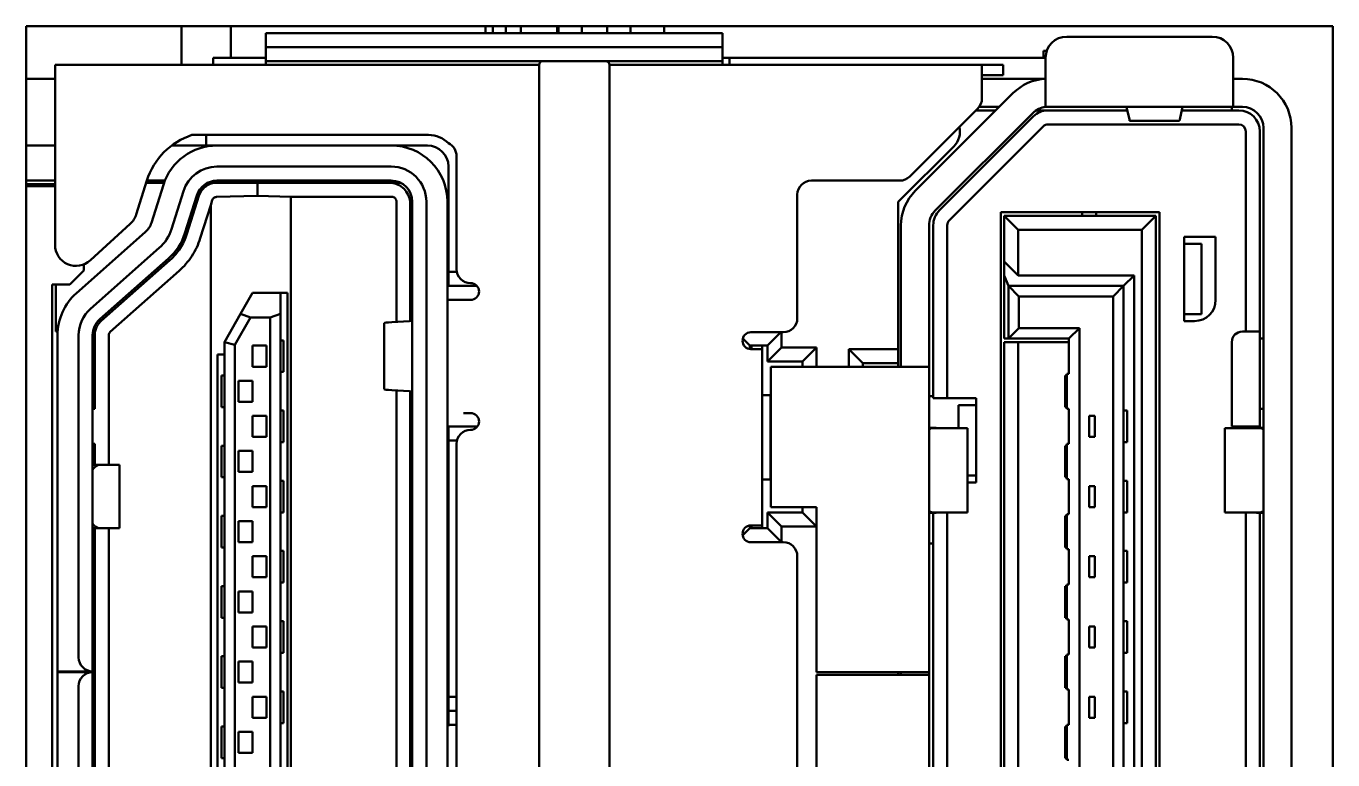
# Model space of a CAD drawing. Header units: millimetres. Extents: x 0 to 1863, y -9 to 1040.
# Drawn here: x 527.78 to 546.38, y 631.37 to 641.82 of the extents above; entities that cross this region are included whole.
import ezdxf

# ---------------------------------------------------------------- set-up
doc = ezdxf.new("R2010")
doc.units = ezdxf.units.MM
doc.header["$LTSCALE"] = 3.5
doc.layers.add('외형선(ISO)', color=7, linetype='Continuous', lineweight=50)

msp = doc.modelspace()

# ---------------------------------------------------------------- linework, layer by layer
at = {"layer": '외형선(ISO)'}
for p, q in [((527.7781, 641.8218), (546.3781, 641.8218)), ((527.7781, 623.2218), (527.7781, 641.8218)), ((529.9898, 641.2715), (529.9898, 641.8218)), ((530.6898, 641.8218), (530.6898, 641.3715)), ((531.1898, 641.7215), (531.1898, 641.5215)), ((531.1898, 641.7215), (537.6898, 641.7215)), ((534.3189, 641.7215), (534.3189, 641.8218)), ((534.4189, 641.7215), (534.4189, 641.8218)), ((534.6076, 641.7215), (534.6076, 641.8218)), ((534.8189, 641.7215), (534.8189, 641.8218)), ((535.3389, 641.7215), (535.3389, 641.8218)), ((535.3566, 641.7215), (535.3566, 641.8218)), ((535.6901, 641.7215), (535.6901, 641.8218)), ((536.0489, 641.8218), (536.0489, 641.7215)), ((536.3789, 641.8218), (536.3789, 641.7215)), ((536.8589, 641.8218), (536.8589, 641.7215)), ((537.6898, 641.7215), (537.6898, 641.5215)), ((546.3781, 641.8218), (546.3781, 623.2218)), ((531.1898, 641.5215), (531.1898, 641.3215)), ((537.6898, 641.5215), (531.1898, 641.5215)), ((537.6898, 641.3215), (537.6898, 641.5215)), ((544.6598, 641.6715), (542.5898, 641.6715)), ((531.1898, 641.3715), (530.4398, 641.3715)), ((530.4398, 641.3715), (530.4398, 641.2715)), ((537.7898, 641.3715), (537.6898, 641.3715)), ((537.9898, 641.3715), (537.7898, 641.3715)), ((537.7898, 641.2715), (537.7898, 641.3715)), ((542.2898, 641.3715), (537.9898, 641.3715)), ((542.2598, 641.4715), (542.307, 641.4715)), ((542.2598, 641.4715), (542.2598, 641.3715)), ((542.2898, 641.3715), (542.2898, 641.2715)), ((544.9598, 641.3715), (544.9598, 641.2715)), ((528.1898, 641.0215), (528.1898, 641.2715)), ((528.1898, 641.2715), (535.0798, 641.2715)), ((531.1898, 641.3215), (531.1898, 641.2715)), ((535.1298, 641.3215), (531.1898, 641.3215)), ((535.0798, 641.2715), (535.0798, 641.0215)), ((535.1298, 641.3215), (536.0298, 641.3215)), ((537.6898, 641.3215), (536.0298, 641.3215)), ((536.0798, 641.2715), (541.3834, 641.2715)), ((536.0798, 641.0215), (536.0798, 641.2715)), ((537.6898, 641.2715), (537.6898, 641.3215)), ((541.3834, 641.2715), (541.3834, 641.0215)), ((541.5334, 641.2715), (541.3834, 641.2715)), ((541.6834, 641.2715), (541.5334, 641.2715)), ((541.6834, 641.2715), (541.6834, 641.1215)), ((542.2898, 640.6715), (542.2898, 641.2715)), ((544.9598, 641.2715), (544.9598, 640.6715)), ((527.7781, 641.0715), (528.1898, 641.0715)), ((528.1898, 641.0215), (528.1898, 638.7069)), ((535.0798, 624.2215), (535.0798, 641.0215)), ((536.0798, 641.0215), (536.0798, 624.2215)), ((541.3834, 641.1215), (541.5334, 641.1215)), ((542.2898, 641.0715), (541.3834, 641.0715)), ((541.3834, 641.0215), (541.3834, 640.7907)), ((541.5334, 641.1215), (541.6834, 641.1215)), ((545.0898, 641.0715), (544.9598, 641.0715)), ((540.4349, 639.4765), (541.8248, 640.8664)), ((541.3248, 640.6493), (540.3556, 639.68)), ((541.297, 640.6215), (541.5798, 640.6215)), ((541.6298, 640.6715), (541.3439, 640.6715)), ((542.1539, 640.6215), (542.3241, 640.6215)), ((544.9598, 640.6715), (542.2898, 640.6715)), ((542.2898, 640.6707), (542.2898, 640.6715)), ((542.3241, 640.6215), (543.4534, 640.6215)), ((543.4471, 640.65), (543.4815, 640.4929)), ((544.2325, 640.65), (544.1982, 640.4929)), ((544.2263, 640.6215), (545.0398, 640.6215)), ((544.9398, 640.6715), (544.9398, 640.6215)), ((545.0898, 640.6715), (544.9598, 640.6715)), ((542.1076, 640.5836), (540.7177, 639.1936)), ((540.7777, 639.1993), (542.112, 640.5336)), ((542.3241, 640.4215), (545.0398, 640.4215)), ((543.4848, 640.4715), (543.4848, 640.4805)), ((544.1948, 640.4715), (543.4848, 640.4715)), ((544.1948, 640.4805), (544.1948, 640.4715)), ((533.5048, 640.2715), (530.1387, 640.2715)), ((530.3398, 640.2715), (530.3398, 640.1215)), ((540.9191, 639.0579), (542.2534, 640.3922)), ((545.1398, 640.3215), (545.1398, 637.4715)), ((545.3398, 640.3215), (545.3398, 637.4715)), ((545.3898, 624.8715), (545.3898, 640.3715)), ((545.7898, 640.3715), (545.7898, 624.8715)), ((527.7781, 640.1215), (528.1898, 640.1215)), ((529.851, 640.1215), (530.3398, 640.1215)), ((530.3398, 640.1215), (530.4945, 640.1215)), ((532.9748, 640.1215), (530.4945, 640.1215)), ((532.9748, 640.1215), (533.4898, 640.1215)), ((540.982, 640.1093), (540.1898, 639.3172)), ((533.9048, 639.9715), (533.9048, 638.3615)), ((530.4945, 639.8215), (532.9748, 639.8215)), ((533.7898, 638.3215), (533.7898, 639.8215)), ((528.1898, 639.6215), (527.7781, 639.6215)), ((527.7781, 639.5715), (528.1898, 639.5715)), ((527.7781, 639.5415), (528.1898, 639.5415)), ((528.1398, 639.5415), (528.1398, 639.5715)), ((529.4974, 639.6226), (529.3442, 639.1374)), ((529.7414, 639.5915), (529.4875, 639.5915)), ((529.7528, 639.6215), (529.497, 639.6215)), ((529.5609, 639.0211), (529.7315, 639.562)), ((529.5998, 639.6215), (529.5998, 639.5915)), ((530.0176, 639.4718), (529.8471, 638.9309)), ((530.4945, 639.5915), (530.3637, 639.5915)), ((530.3998, 639.5915), (530.3998, 639.6061)), ((530.4945, 639.6215), (532.9748, 639.6215)), ((531.0714, 639.5915), (530.4945, 639.5915)), ((532.9448, 639.5915), (531.0714, 639.5915)), ((531.0714, 639.4039), (531.0714, 639.5915)), ((531.6377, 639.5915), (531.6377, 639.6215)), ((532.0777, 639.6215), (532.0777, 639.5915)), ((533.1056, 639.5915), (532.9448, 639.5915)), ((538.9548, 639.6215), (540.2141, 639.6215)), ((530.0378, 638.8708), (530.2083, 639.4117)), ((530.0664, 638.8618), (530.237, 639.4027)), ((530.4048, 639.2702), (530.4266, 639.3412)), ((530.4891, 639.3886), (531.0714, 639.4039)), ((531.0714, 639.4039), (531.5448, 639.3915)), ((531.5448, 639.3915), (531.5448, 625.8515)), ((532.9801, 639.3915), (531.5448, 639.3915)), ((533.0501, 637.6103), (533.0501, 639.3214)), ((533.2448, 639.2915), (533.2448, 637.6222)), ((533.2748, 639.3215), (533.2748, 625.9215)), ((533.4748, 639.3215), (533.4748, 625.9215)), ((533.7748, 625.9215), (533.7748, 639.3215)), ((538.7548, 637.6615), (538.7548, 639.4215)), ((540.1898, 639.3172), (540.1898, 637.2215)), ((530.2566, 638.8001), (530.4048, 639.2702)), ((530.4048, 625.9727), (530.4048, 639.2702)), ((541.6498, 626.0715), (541.6498, 639.1715)), ((541.6498, 639.1715), (543.9098, 639.1715)), ((543.8598, 639.1215), (541.6998, 639.1215)), ((541.8998, 638.9215), (541.6998, 639.1215)), ((541.6998, 639.1215), (541.6998, 638.4715)), ((542.8098, 639.1215), (542.8098, 639.1715)), ((543.0098, 639.1715), (543.0098, 639.1215)), ((543.6598, 638.9215), (543.8598, 639.1215)), ((543.8598, 639.1215), (543.8598, 626.1215)), ((543.9098, 639.1715), (543.9098, 626.0715)), ((529.2608, 639.0066), (528.6929, 638.4861)), ((540.2298, 638.9815), (540.2298, 636.9715)), ((540.6298, 638.9815), (540.6298, 636.9715)), ((540.6898, 636.5215), (540.6898, 638.9872)), ((540.8898, 636.5215), (540.8898, 638.9872)), ((541.8998, 638.9215), (543.6598, 638.9215)), ((541.8998, 638.2715), (541.8998, 638.9215)), ((543.6598, 626.1215), (543.6598, 638.9215)), ((528.4947, 638.0206), (529.4736, 638.8867)), ((544.2598, 638.8215), (544.7098, 638.8215)), ((544.2598, 638.8215), (544.2598, 637.6215)), ((544.7098, 637.9215), (544.7098, 638.8215)), ((529.6724, 638.662), (528.6935, 637.7959)), ((544.5098, 638.7215), (544.2598, 638.7215)), ((544.5098, 638.7215), (544.5098, 637.7215)), ((528.5998, 638.3415), (528.5998, 638.4278)), ((528.826, 637.6462), (529.8049, 638.5122)), ((529.8248, 638.4897), (528.8459, 637.6237)), ((533.2748, 638.4515), (533.2448, 638.4515)), ((541.8998, 638.2715), (541.6998, 638.4715)), ((541.6998, 638.4715), (541.6998, 638.2715)), ((528.5998, 638.3415), (528.3998, 638.1415)), ((528.9764, 637.4701), (529.9553, 638.3361)), ((533.7898, 638.3215), (533.9089, 638.3215)), ((533.7898, 638.3215), (533.7898, 638.1215)), ((541.6998, 638.2715), (541.7598, 638.1215)), ((541.6998, 637.3715), (541.6998, 638.2715)), ((543.5498, 638.2715), (541.8998, 638.2715)), ((543.3998, 638.1215), (543.5498, 638.2715)), ((543.5498, 626.1215), (543.5498, 638.2715)), ((528.1498, 638.1415), (528.1498, 627.1015)), ((528.1498, 638.1415), (528.3998, 638.1415)), ((528.1998, 637.6715), (528.1998, 638.1415)), ((530.9998, 638.0215), (530.8298, 637.724)), ((530.9998, 638.0215), (531.3998, 638.0215)), ((531.4998, 638.0215), (531.3998, 638.0215)), ((531.3998, 637.724), (531.3998, 638.0215)), ((531.4998, 638.0215), (531.4998, 627.2215)), ((533.7898, 638.1215), (534.1943, 638.1215)), ((541.7598, 637.3715), (541.7598, 638.1215)), ((543.3998, 638.1215), (541.7598, 638.1215)), ((541.7598, 638.1215), (541.9098, 637.9715)), ((543.2498, 637.9715), (543.3998, 638.1215)), ((543.3998, 626.1215), (543.3998, 638.1215)), ((534.0048, 637.9215), (533.7748, 637.9215)), ((534.0048, 637.9215), (534.1048, 637.9215)), ((541.9098, 637.9715), (543.2498, 637.9715)), ((541.9098, 637.5215), (541.9098, 637.9715)), ((543.2498, 626.2715), (543.2498, 637.9715)), ((528.1998, 637.4715), (528.1998, 637.6715)), ((530.5998, 637.3215), (530.8298, 637.724)), ((530.7498, 637.2816), (530.9726, 637.6715)), ((530.9726, 637.6715), (530.8298, 637.724)), ((530.9726, 637.6715), (531.2498, 637.6715)), ((531.3998, 637.724), (531.2498, 637.6715)), ((531.2498, 637.6715), (531.2498, 627.5715)), ((531.3998, 637.724), (531.3998, 627.519)), ((533.2346, 637.6215), (532.982, 637.6062)), ((544.2598, 637.7215), (544.5098, 637.7215)), ((544.4098, 637.6215), (544.2598, 637.6215)), ((528.2264, 637.4715), (528.1998, 637.4715)), ((528.7548, 637.4715), (528.729, 637.4715)), ((528.7548, 637.4215), (528.7548, 637.4715)), ((532.8748, 637.5923), (532.8748, 636.6507)), ((538.0948, 637.4615), (538.5548, 637.4615)), ((538.3298, 637.2715), (538.5198, 637.4615)), ((538.5298, 637.4615), (538.5298, 637.2465)), ((541.7598, 637.3715), (541.9098, 637.5215)), ((541.9098, 637.5215), (542.7698, 637.5215)), ((542.6198, 637.3715), (542.7698, 637.5215)), ((542.7698, 637.5215), (542.7698, 626.7215)), ((545.1398, 637.4715), (545.0898, 637.4715)), ((545.1398, 637.4715), (545.3398, 637.4715)), ((545.3398, 637.4715), (545.3398, 636.1215)), ((528.2248, 632.8315), (528.2248, 637.4215)), ((528.5248, 632.8315), (528.5248, 637.4215)), ((528.7248, 632.6315), (528.7248, 637.4215)), ((528.7548, 636.3715), (528.7548, 637.4215)), ((528.9545, 637.4215), (528.9545, 635.5715)), ((530.5998, 627.9215), (530.5998, 637.3215)), ((530.7498, 637.2816), (530.5998, 637.3215)), ((530.7498, 627.9613), (530.7498, 637.2816)), ((530.9998, 636.9715), (530.9998, 637.2715)), ((531.1998, 637.2715), (530.9998, 637.2715)), ((531.1998, 636.9715), (531.1998, 637.2715)), ((531.4398, 637.3465), (531.3998, 637.3465)), ((531.4398, 637.3465), (531.4398, 636.8965)), ((538.0798, 637.2715), (537.9789, 637.3724)), ((538.0798, 637.2715), (538.3298, 637.2715)), ((538.0798, 637.2224), (538.0798, 637.2715)), ((538.1048, 637.2715), (538.1048, 637.2215)), ((538.2548, 637.2215), (538.2548, 637.2715)), ((538.3298, 637.2715), (538.3298, 637.0465)), ((538.3298, 637.0465), (538.5298, 637.2465)), ((538.5298, 637.2465), (539.0298, 637.2465)), ((538.8298, 637.0465), (539.0298, 637.2465)), ((539.0298, 637.2465), (539.0298, 636.9715)), ((541.6998, 637.3715), (541.7598, 637.3715)), ((541.6998, 626.9215), (541.6998, 637.3215)), ((541.8998, 637.3215), (541.6998, 637.3215)), ((542.6198, 637.3715), (541.7598, 637.3715)), ((541.8998, 626.9215), (541.8998, 637.3215)), ((542.6198, 637.3215), (541.8998, 637.3215)), ((542.6198, 637.3715), (542.6198, 636.8715)), ((544.9398, 637.3215), (544.9398, 636.1215)), ((545.3898, 637.3715), (545.3398, 637.3715)), ((530.4998, 637.1465), (530.4998, 628.0965)), ((530.5998, 637.1465), (530.4998, 637.1465)), ((538.0948, 637.2215), (538.1048, 637.2215)), ((538.2548, 637.2215), (538.1048, 637.2215)), ((538.2548, 637.2215), (538.2548, 634.7115)), ((539.4898, 636.9715), (539.4898, 637.2215)), ((539.4898, 637.2215), (540.1898, 637.2215)), ((539.6898, 637.0215), (539.4898, 637.2215)), ((540.1898, 637.0215), (540.1898, 637.2215)), ((528.7248, 636.8715), (528.7548, 636.8715)), ((531.1998, 636.9715), (530.9998, 636.9715)), ((531.3998, 636.8965), (531.4398, 636.8965)), ((538.3298, 637.0465), (538.8298, 637.0465)), ((538.8798, 636.9715), (538.3798, 636.9715)), ((538.3798, 634.9715), (538.3798, 636.9715)), ((538.8298, 637.0465), (538.8298, 636.9715)), ((540.0298, 636.9715), (538.8798, 636.9715)), ((539.6898, 636.9715), (539.6898, 637.0215)), ((539.6898, 637.0215), (540.1898, 637.0215)), ((540.6298, 636.9715), (540.0298, 636.9715)), ((540.1898, 637.0215), (540.1898, 636.9715)), ((540.6298, 636.9715), (540.6298, 632.6215)), ((542.6198, 636.8715), (542.5898, 636.8715)), ((542.5898, 636.8715), (542.5898, 636.3715)), ((528.7248, 636.8115), (528.7548, 636.8115)), ((530.5998, 636.8465), (530.5598, 636.8465)), ((530.5598, 636.3965), (530.5598, 636.8465)), ((530.7998, 636.4715), (530.7998, 636.7715)), ((530.7998, 636.7715), (530.9998, 636.7715)), ((530.9998, 636.4715), (530.9998, 636.7715)), ((542.5698, 636.3965), (542.5698, 636.8465)), ((542.5898, 636.8465), (542.5698, 636.8465)), ((533.2346, 636.6214), (532.982, 636.6367)), ((533.0501, 628.6103), (533.0501, 636.6326)), ((533.2448, 636.6208), (533.2448, 628.6222)), ((538.3751, 636.5665), (538.2548, 636.5665)), ((538.3751, 636.5665), (538.3751, 635.3665)), ((540.6298, 636.5515), (540.6898, 636.5515)), ((540.6898, 636.5215), (540.8898, 636.5215)), ((540.8898, 636.5215), (541.2998, 636.5215)), ((541.2998, 635.3215), (541.2998, 636.5215)), ((528.7548, 636.3715), (528.7248, 636.3715)), ((530.5598, 636.3965), (530.5998, 636.3965)), ((530.7998, 636.4715), (530.9998, 636.4715)), ((531.4398, 636.3465), (531.3998, 636.3465)), ((531.4398, 636.3465), (531.4398, 635.8965)), ((534.1048, 636.3115), (534.0048, 636.3115)), ((541.2998, 636.4215), (541.0498, 636.4215)), ((541.0498, 636.4215), (541.0498, 636.0965)), ((542.5698, 636.3965), (542.5898, 636.3965)), ((542.5898, 636.3715), (542.6198, 636.3715)), ((542.6198, 636.3715), (542.6198, 635.8715)), ((543.4498, 636.3465), (543.3998, 636.3465)), ((543.4498, 636.3465), (543.4498, 635.8965)), ((545.3398, 636.3715), (545.3898, 636.3715)), ((530.9998, 635.9715), (530.9998, 636.2715)), ((531.1998, 636.2715), (530.9998, 636.2715)), ((531.1998, 635.9715), (531.1998, 636.2715)), ((533.2748, 636.1215), (533.2448, 636.1215)), ((533.7898, 636.1215), (533.7748, 636.1215)), ((533.7898, 636.1215), (533.7898, 635.9215)), ((534.2023, 636.1215), (533.7898, 636.1215)), ((542.9921, 636.2715), (542.9076, 636.2715)), ((542.9076, 636.2715), (542.9076, 635.9715)), ((542.9921, 635.9715), (542.9921, 636.2715)), ((545.1398, 636.1215), (544.9398, 636.1215)), ((545.1398, 636.1215), (545.1398, 636.0965)), ((545.3398, 636.1215), (545.1398, 636.1215)), ((545.3398, 636.1215), (545.3398, 636.1039)), ((531.1998, 635.9715), (530.9998, 635.9715)), ((540.6298, 636.1064), (540.8336, 636.0965)), ((540.6747, 636.0965), (540.6298, 636.0965)), ((541.1096, 636.0965), (540.6747, 636.0965)), ((541.1798, 636.0965), (541.1096, 636.0965)), ((541.1798, 634.8965), (541.1798, 636.0965)), ((542.9076, 635.9715), (542.9921, 635.9715)), ((544.9101, 636.0965), (544.8398, 636.0965)), ((544.8398, 636.0965), (544.8398, 634.8965)), ((545.345, 636.0965), (544.9101, 636.0965)), ((545.3898, 636.1064), (545.1861, 636.0965)), ((545.3898, 636.0965), (545.345, 636.0965)), ((528.7248, 635.8715), (528.7548, 635.8715)), ((528.7548, 635.5715), (528.7548, 635.8715)), ((530.5598, 635.3965), (530.5598, 635.8465)), ((530.5998, 635.8465), (530.5598, 635.8465)), ((530.7998, 635.4715), (530.7998, 635.7715)), ((530.7998, 635.7715), (530.9998, 635.7715)), ((530.9998, 635.4715), (530.9998, 635.7715)), ((531.3998, 635.8965), (531.4398, 635.8965)), ((533.7898, 632.2715), (533.7898, 635.9215)), ((533.9112, 635.9215), (533.7898, 635.9215)), ((533.9048, 629.3715), (533.9048, 635.8715)), ((542.5898, 635.8465), (542.5698, 635.8465)), ((542.5698, 635.3965), (542.5698, 635.8465)), ((542.6198, 635.8715), (542.5898, 635.8715)), ((542.5898, 635.8715), (542.5898, 635.3715)), ((543.3998, 635.8965), (543.4498, 635.8965)), ((528.8203, 635.5715), (528.7248, 635.5715)), ((529.0311, 635.5715), (528.8203, 635.5715)), ((529.1048, 635.5715), (529.0311, 635.5715)), ((529.1048, 635.5715), (529.1048, 634.6715)), ((530.5598, 635.3965), (530.5998, 635.3965)), ((530.7998, 635.4715), (530.9998, 635.4715)), ((541.1798, 635.4215), (541.2998, 635.4215)), ((542.5698, 635.3965), (542.5898, 635.3965)), ((531.1998, 635.2715), (530.9998, 635.2715)), ((530.9998, 634.9715), (530.9998, 635.2715)), ((531.1998, 634.9715), (531.1998, 635.2715)), ((531.4398, 635.3465), (531.3998, 635.3465)), ((531.4398, 635.3465), (531.4398, 634.8965)), ((538.3751, 635.3665), (538.2548, 635.3665)), ((541.2998, 635.3215), (541.1798, 635.3215)), ((542.5898, 635.3715), (542.6198, 635.3715)), ((542.6198, 635.3715), (542.6198, 634.8715)), ((542.9076, 635.2715), (542.9076, 634.9715)), ((542.9921, 635.2715), (542.9076, 635.2715)), ((542.9921, 634.9715), (542.9921, 635.2715)), ((543.4498, 635.3465), (543.3998, 635.3465)), ((543.4498, 635.3465), (543.4498, 634.8965)), ((530.5598, 634.3965), (530.5598, 634.8465)), ((530.5998, 634.8465), (530.5598, 634.8465)), ((531.1998, 634.9715), (530.9998, 634.9715)), ((531.3998, 634.8965), (531.4398, 634.8965)), ((533.2448, 634.8715), (533.2748, 634.8715)), ((533.7748, 634.8715), (533.7898, 634.8715)), ((538.8298, 634.8965), (538.3298, 634.8965)), ((538.3298, 634.8965), (538.5298, 634.6965)), ((538.3298, 634.8965), (538.3298, 634.6715)), ((538.3798, 634.9715), (538.8798, 634.9715)), ((538.8298, 634.9715), (538.8298, 634.8965)), ((538.8298, 634.8965), (539.0298, 634.6965)), ((538.8798, 634.9715), (539.0298, 634.9715)), ((539.0298, 634.9715), (539.0298, 632.6215)), ((540.6298, 634.8965), (540.6747, 634.8965)), ((540.6298, 634.8866), (540.8336, 634.8965)), ((540.6747, 634.8965), (541.1096, 634.8965)), ((540.6898, 630.3534), (540.6898, 634.8895)), ((540.8898, 630.3465), (540.8898, 634.8965)), ((541.1096, 634.8965), (541.1798, 634.8965)), ((542.5898, 634.8465), (542.5698, 634.8465)), ((542.5698, 634.8465), (542.5698, 634.3965)), ((542.6198, 634.8715), (542.5898, 634.8715)), ((542.5898, 634.8715), (542.5898, 634.3715)), ((542.9076, 634.9715), (542.9921, 634.9715)), ((543.3998, 634.8965), (543.4498, 634.8965)), ((544.8398, 634.8965), (544.9101, 634.8965)), ((544.9101, 634.8965), (545.345, 634.8965)), ((545.1398, 634.8965), (545.1398, 630.3465)), ((545.3898, 634.8866), (545.1861, 634.8965)), ((545.3398, 634.889), (545.3398, 630.3539)), ((545.345, 634.8965), (545.3898, 634.8965)), ((528.7248, 634.6715), (528.8203, 634.6715)), ((528.7548, 630.5715), (528.7548, 634.6715)), ((528.8203, 634.6715), (529.0311, 634.6715)), ((528.9545, 634.6715), (528.9545, 630.5715)), ((529.0311, 634.6715), (529.1048, 634.6715)), ((530.7998, 634.4715), (530.7998, 634.7715)), ((530.7998, 634.7715), (530.9998, 634.7715)), ((530.9998, 634.4715), (530.9998, 634.7715)), ((538.0798, 634.6715), (537.977, 634.5687)), ((538.0798, 634.6715), (538.0798, 634.7105)), ((538.3298, 634.6715), (538.0798, 634.6715)), ((538.1048, 634.7115), (538.0948, 634.7115)), ((538.1048, 634.7115), (538.1048, 634.6715)), ((538.1048, 634.7115), (538.2548, 634.7115)), ((538.2548, 634.6715), (538.2548, 634.7115)), ((538.3298, 634.6715), (538.5298, 634.4715)), ((539.0298, 634.6965), (538.5298, 634.6965)), ((538.5298, 634.6965), (538.5298, 634.4715)), ((530.7998, 634.4715), (530.9998, 634.4715)), ((533.2448, 634.5715), (533.2748, 634.5715)), ((533.7748, 634.5715), (533.7898, 634.5715)), ((538.5548, 634.4715), (538.0948, 634.4715)), ((540.6298, 634.4515), (540.6898, 634.4515)), ((528.7248, 634.2715), (528.7548, 634.2715)), ((530.5598, 634.3965), (530.5998, 634.3965)), ((530.9998, 633.9715), (530.9998, 634.2715)), ((531.1998, 634.2715), (530.9998, 634.2715)), ((531.1998, 633.9715), (531.1998, 634.2715)), ((531.4398, 634.3465), (531.3998, 634.3465)), ((531.4398, 634.3465), (531.4398, 633.8965)), ((538.7548, 630.9715), (538.7548, 634.2715)), ((542.5698, 634.3965), (542.5898, 634.3965)), ((542.5898, 634.3715), (542.6198, 634.3715)), ((542.6198, 634.3715), (542.6198, 633.8715)), ((542.9076, 634.2715), (542.9076, 633.9715)), ((542.9921, 634.2715), (542.9076, 634.2715)), ((542.9921, 633.9715), (542.9921, 634.2715)), ((543.4498, 634.3465), (543.3998, 634.3465)), ((543.4498, 634.3465), (543.4498, 633.8965)), ((528.7248, 634.2115), (528.7548, 634.2115)), ((531.1998, 633.9715), (530.9998, 633.9715)), ((531.3998, 633.8965), (531.4398, 633.8965)), ((542.9076, 633.9715), (542.9921, 633.9715)), ((543.3998, 633.8965), (543.4498, 633.8965)), ((530.5598, 633.3965), (530.5598, 633.8465)), ((530.5998, 633.8465), (530.5598, 633.8465)), ((530.7998, 633.4715), (530.7998, 633.7715)), ((530.7998, 633.7715), (530.9998, 633.7715)), ((530.9998, 633.4715), (530.9998, 633.7715)), ((542.5898, 633.8465), (542.5698, 633.8465)), ((542.5698, 633.8465), (542.5698, 633.3965)), ((542.6198, 633.8715), (542.5898, 633.8715)), ((542.5898, 633.8715), (542.5898, 633.3715)), ((530.5598, 633.3965), (530.5998, 633.3965)), ((530.7998, 633.4715), (530.9998, 633.4715)), ((531.4398, 633.3465), (531.3998, 633.3465)), ((531.4398, 633.3465), (531.4398, 632.8965)), ((542.5698, 633.3965), (542.5898, 633.3965)), ((542.5898, 633.3715), (542.6198, 633.3715)), ((542.6198, 633.3715), (542.6198, 632.8715)), ((543.4498, 633.3465), (543.3998, 633.3465)), ((543.4498, 633.3465), (543.4498, 632.8965)), ((530.9998, 632.9715), (530.9998, 633.2715)), ((531.1998, 633.2715), (530.9998, 633.2715)), ((531.1998, 632.9715), (531.1998, 633.2715)), ((542.9076, 633.2715), (542.9076, 632.9715)), ((542.9921, 633.2715), (542.9076, 633.2715)), ((542.9921, 632.9715), (542.9921, 633.2715)), ((531.1998, 632.9715), (530.9998, 632.9715)), ((542.9076, 632.9715), (542.9921, 632.9715)), ((528.2248, 632.6315), (528.2248, 632.8315)), ((530.5598, 632.3965), (530.5598, 632.8465)), ((530.5998, 632.8465), (530.5598, 632.8465)), ((531.3998, 632.8965), (531.4398, 632.8965)), ((542.5898, 632.8465), (542.5698, 632.8465)), ((542.5698, 632.3965), (542.5698, 632.8465)), ((542.6198, 632.8715), (542.5898, 632.8715)), ((542.5898, 632.8715), (542.5898, 632.3715)), ((543.3998, 632.8965), (543.4498, 632.8965)), ((528.7248, 632.6315), (528.2248, 632.6315)), ((528.2248, 632.6315), (528.2248, 632.6215)), ((528.2248, 632.6215), (528.7248, 632.6215)), ((528.2248, 632.4215), (528.2248, 632.6215)), ((528.7248, 632.6215), (528.7248, 632.6315)), ((528.7248, 627.8215), (528.7248, 632.6215)), ((530.7998, 632.4715), (530.7998, 632.7715)), ((530.7998, 632.7715), (530.9998, 632.7715)), ((530.9998, 632.4715), (530.9998, 632.7715)), ((540.0298, 632.6215), (539.0298, 632.6215)), ((540.0298, 632.6215), (540.6298, 632.6215)), ((540.1898, 632.6215), (540.1898, 632.5815)), ((540.2298, 632.6215), (540.2298, 632.5815)), ((540.6298, 632.5815), (540.6298, 632.6215)), ((528.2248, 627.8215), (528.2248, 632.4215)), ((528.5248, 627.8215), (528.5248, 632.4215)), ((530.7998, 632.4715), (530.9998, 632.4715)), ((540.0298, 632.5815), (539.0298, 632.5815)), ((539.0298, 632.5815), (539.0298, 630.2715)), ((540.6298, 632.5815), (540.0298, 632.5815)), ((540.6298, 632.5815), (540.6298, 628.2715)), ((528.7548, 632.3315), (528.7248, 632.3315)), ((528.7548, 632.2715), (528.7248, 632.2715)), ((530.5598, 632.3965), (530.5998, 632.3965)), ((531.1998, 632.2715), (530.9998, 632.2715)), ((530.9998, 631.9715), (530.9998, 632.2715)), ((531.1998, 631.9715), (531.1998, 632.2715)), ((531.4398, 632.3465), (531.3998, 632.3465)), ((531.4398, 632.3465), (531.4398, 631.8965)), ((533.7898, 632.2715), (533.7898, 632.0715)), ((533.7898, 632.2715), (533.9048, 632.2715)), ((542.5698, 632.3965), (542.5898, 632.3965)), ((542.5898, 632.3715), (542.6198, 632.3715)), ((542.6198, 632.3715), (542.6198, 631.8715)), ((542.9076, 632.2715), (542.9076, 631.9715)), ((542.9921, 632.2715), (542.9076, 632.2715)), ((542.9921, 631.9715), (542.9921, 632.2715)), ((543.4498, 632.3465), (543.3998, 632.3465)), ((543.4498, 632.3465), (543.4498, 631.8965)), ((533.7898, 632.0715), (533.7898, 631.8715)), ((533.7898, 632.0715), (533.9048, 632.0715)), ((530.5598, 631.3965), (530.5598, 631.8465)), ((530.5998, 631.8465), (530.5598, 631.8465)), ((531.1998, 631.9715), (530.9998, 631.9715)), ((531.3998, 631.8965), (531.4398, 631.8965)), ((533.7898, 631.8715), (533.7898, 631.8654)), ((533.8748, 631.8715), (533.7898, 631.8715)), ((533.8748, 631.8715), (533.9048, 631.8715)), ((542.5898, 631.8465), (542.5698, 631.8465)), ((542.5698, 631.3965), (542.5698, 631.8465)), ((542.6198, 631.8715), (542.5898, 631.8715)), ((542.5898, 631.8715), (542.5898, 631.3715)), ((542.9076, 631.9715), (542.9921, 631.9715)), ((543.3998, 631.8965), (543.4498, 631.8965)), ((530.7998, 631.4715), (530.7998, 631.7715)), ((530.7998, 631.7715), (530.9998, 631.7715)), ((530.9998, 631.4715), (530.9998, 631.7715)), ((528.7248, 631.6115), (528.7548, 631.6115)), ((530.7998, 631.4715), (530.9998, 631.4715)), ((530.5598, 631.3965), (530.5998, 631.3965)), ((542.5698, 631.3965), (542.5898, 631.3965)), ((542.5898, 631.3715), (542.6198, 631.3715))]:
    msp.add_line(p, q, dxfattribs=at)
for centre, radius, start, end in [((542.5898, 641.3715), 0.3, 90, 180), ((544.6598, 641.3715), 0.3, 0, 90), ((535.1298, 641.2715), 0.05, 90, 180), ((536.0298, 641.2715), 0.05, 0, 90), ((542.3198, 640.3715), 0.7, 92.45215, 135), ((545.0898, 640.3715), 0.7, 0, 90), ((541.1834, 640.7907), 0.2, 315, 0), ((542.3198, 640.3715), 0.3, 95.70267, 135), ((542.3241, 640.3215), 0.3, 90, 135), ((545.0398, 640.3215), 0.3, 0, 90), ((545.0898, 640.3715), 0.3, 0, 90), ((542.3241, 640.3215), 0.1, 90, 135), ((545.0398, 640.3215), 0.1, 0, 90), ((530.451, 639.3215), 1, 108.19487, 162.47443), ((533.5048, 639.8715), 0.4, 44.69948, 90), ((540.7698, 640.3215), 0.3, 315, 12.62817), ((530.4945, 639.3215), 0.8, 90, 162.5), ((532.9748, 639.3215), 0.8, 0, 90), ((533.4898, 639.8215), 0.3, 0, 90), ((533.7048, 639.9715), 0.2, 0, 65.06361), ((530.4945, 639.3215), 0.5, 90, 162.5), ((532.9748, 639.3215), 0.5, 0, 90), ((540.2141, 639.8215), 0.2, 270, 315), ((530.4945, 639.3215), 0.3, 90, 162.5), ((532.9448, 639.2915), 0.3, 84.25373, 89.99893), ((532.9748, 639.3215), 0.3, 0, 90), ((538.9548, 639.4215), 0.2, 90, 180), ((540.9298, 638.9815), 0.7, 135, 180), ((532.9448, 639.2915), 0.3, 0.00001, 5.72272), ((529.0581, 639.2278), 0.3, 312.51045, 342.47443), ((540.9298, 638.9815), 0.3, 135, 180), ((540.9898, 638.9872), 0.3, 135, 180), ((529.2748, 639.1114), 0.3, 311.5, 342.5), ((529.2748, 639.1114), 0.6, 311.5, 342.5), ((540.9898, 638.9872), 0.1, 135, 180), ((529.2748, 639.1114), 0.8, 311.5, 342.5), ((528.4898, 638.7069), 0.3, 180, 312.61014), ((534.1048, 638.3615), 0.2, 180, 270), ((529.0248, 637.4215), 0.8, 131.5, 180), ((534.1048, 638.0415), 0.12, 270, 90), ((529.0248, 637.4215), 0.5, 131.5, 180), ((544.4098, 637.9215), 0.3, 270, 0), ((529.0248, 637.4215), 0.3, 131.5, 180), ((538.5548, 637.6615), 0.2, 270, 0), ((538.0948, 637.3415), 0.12, 90, 270), ((545.0898, 637.3215), 0.15, 90, 180), ((534.1048, 636.1915), 0.12, 270, 90), ((534.1048, 635.8715), 0.2, 90, 180), ((538.0948, 634.5915), 0.12, 90, 270), ((538.5548, 634.2715), 0.2, 0, 90), ((528.8798, 633.7515), 0.3, 238.89259, 245.37709), ((528.8798, 632.7915), 0.3, 114.62291, 121.10741), ((528.7248, 632.8315), 0.2, 180.00001, 270.00001), ((528.7248, 632.4215), 0.2, 90.00001, 180.00001), ((533.8748, 631.2715), 0.6, 90, 99.59407)]:
    msp.add_arc(centre, radius, start, end, dxfattribs=at)
for centre, major_axis, ratio, start_param, end_param in [((543.4373, 640.3693), (0, 0.3022), 0.0871846, 5.904067, 6.2832374), ((544.2423, 640.3693), (0, 0.3022), 0.0871846, 6.2831332, 6.6623037), ((543.4912, 640.7717), (0, -0.3002), 0.0874727, 5.9028131, 6.0372774), ((544.1884, 640.7717), (0, -0.3002), 0.0874727, 0.2459079, 0.3803722), ((532.9745, 637.6268), (0.3003, 0), 0.0349406, 5.7598804, 6.2832068), ((533.6748, 637.5923), (0.8, 0), 0.0349206, 2.6179939, 3.1415927), ((533.6748, 636.6507), (-0.8, 0), 0.0349209, 0, 0.5235988), ((532.9745, 636.6161), (0.3003, 0), 0.0349409, 6.2831638, 6.8064902), ((540.6747, 635.8965), (0, 0.2), 0.4694716, 0.0000002, 0.4980336), ((545.345, 635.8965), (0, 0.2), 0.4694716, 5.7851517, 6.2831852), ((528.8203, 635.2715), (0, 0.3), 0.5, 0.0000002, 0.6899092), ((540.6747, 635.0965), (0, -0.2), 0.4694716, 5.785152, 6.2831855), ((545.345, 635.0965), (0, -0.2), 0.4694716, 6.2831852, 6.7812186), ((528.8203, 634.9715), (0, -0.3), 0.5, 5.5932764, 6.2831855)]:
    msp.add_ellipse(centre, major_axis=major_axis, ratio=ratio, start_param=start_param, end_param=end_param, dxfattribs=at)
for points, knots in [([(530.4945, 639.5915), (530.4659, 639.5915), (530.4376, 639.5869), (530.3834, 639.5692), (530.3578, 639.5561), (530.3118, 639.5223), (530.2916, 639.5019), (530.2584, 639.4555), (530.2455, 639.4299), (530.237, 639.4027)], [-0.03423323, -0.03423323, -0.03423323, -0.03423323, -0.02567645, -0.02567645, -0.017118422, -0.017118422, -0.008559375, -0.008559375, -0.000002688, -0.000002688, -0.000002688, -0.000002688]), ([(533.2433, 639.3214), (533.2399, 639.3558), (533.2305, 639.3893), (533.2009, 639.4515), (533.181, 639.4796), (533.1327, 639.5278), (533.1046, 639.5476), (533.0427, 639.5772), (533.0092, 639.5865), (532.9749, 639.59)], [-0.041393051, -0.041393051, -0.041393051, -0.041393051, -0.030949669, -0.030949669, -0.020657179, -0.020657179, -0.010409404, -0.010409404, -0.000001784, -0.000001784, -0.000001784, -0.000001784]), ([(530.4266, 639.3412), (530.4286, 639.3479), (530.4318, 639.3542), (530.4398, 639.3657), (530.4447, 639.3708), (530.4559, 639.3793), (530.4621, 639.3826), (530.4752, 639.3872), (530.4822, 639.3885), (530.4891, 639.3886)], [-0.0083560176, -0.0083560176, -0.0083560176, -0.0083560176, -0.0062763364, -0.0062763364, -0.004174061, -0.004174061, -0.0020967255, -0.0020967255, -0.0000009953, -0.0000009953, -0.0000009953, -0.0000009953]), ([(532.9801, 639.3915), (532.9849, 639.3915), (532.9896, 639.391), (532.999, 639.389), (533.0036, 639.3875), (533.016, 639.3821), (533.0234, 639.3771), (533.0357, 639.3648), (533.0407, 639.3574), (533.0461, 639.345), (533.0476, 639.3404), (533.0496, 639.331), (533.0501, 639.3262), (533.0501, 639.3214)], [0.000001, 0.000001, 0.000001, 0.000001, 0.001443782, 0.001443782, 0.002881708, 0.002881708, 0.00549749, 0.00549749, 0.008113238, 0.008113238, 0.009551164, 0.009551164, 0.01099405, 0.01099405, 0.01099405, 0.01099405]), ([(530.0664, 638.8618), (530.0439, 638.7903), (530.0118, 638.7222), (529.9301, 638.5964), (529.8809, 638.5394), (529.8248, 638.4897)], [0.000003042, 0.000003042, 0.000003042, 0.000003042, 0.02248718, 0.02248718, 0.044977417, 0.044977417, 0.044977417, 0.044977417]), ([(529.9553, 638.3362), (530.0253, 638.3984), (530.0865, 638.469), (530.1886, 638.6261), (530.2282, 638.7108), (530.2566, 638.8001)], [0.000003827, 0.000003827, 0.000003827, 0.000003827, 0.028106563, 0.028106563, 0.056217431, 0.056217431, 0.056217431, 0.056217431]), ([(528.8459, 637.6237), (528.8317, 637.6111), (528.8188, 637.597), (528.7962, 637.5663), (528.7865, 637.5498), (528.7708, 637.5149), (528.7648, 637.4967), (528.7568, 637.4595), (528.7548, 637.4405), (528.7548, 637.4215)], [-0.022879744, -0.022879744, -0.022879744, -0.022879744, -0.017171694, -0.017171694, -0.011442942, -0.011442942, -0.005712273, -0.005712273, -0.00000604, -0.00000604, -0.00000604, -0.00000604]), ([(528.7595, 637.4715), (528.759, 637.4715), (528.7585, 637.4715), (528.7579, 637.4715), (528.7574, 637.4715), (528.7569, 637.4715), (528.7564, 637.4715), (528.7559, 637.4715), (528.7553, 637.4715), (528.7548, 637.4715)], [0, 0, 0, 0, 0.33333333, 0.33333333, 0.33333333, 0.66666667, 0.66666667, 0.66666667, 0.9999999, 0.9999999, 0.9999999, 0.9999999]), ([(528.9545, 637.4215), (528.9545, 637.426), (528.9551, 637.4306), (528.957, 637.4395), (528.9585, 637.4439), (528.9623, 637.4523), (528.9646, 637.4562), (528.9699, 637.4636), (528.973, 637.4671), (528.9764, 637.4701)], [0.0000012858, 0.0000012858, 0.0000012858, 0.0000012858, 0.0013725144, 0.0013725144, 0.0027469353, 0.0027469353, 0.0041212315, 0.0041212315, 0.0054925604, 0.0054925604, 0.0054925604, 0.0054925604])]:
    msp.add_open_spline(points, degree=3, knots=knots, dxfattribs=at)

doc.saveas('drawing.dxf')
